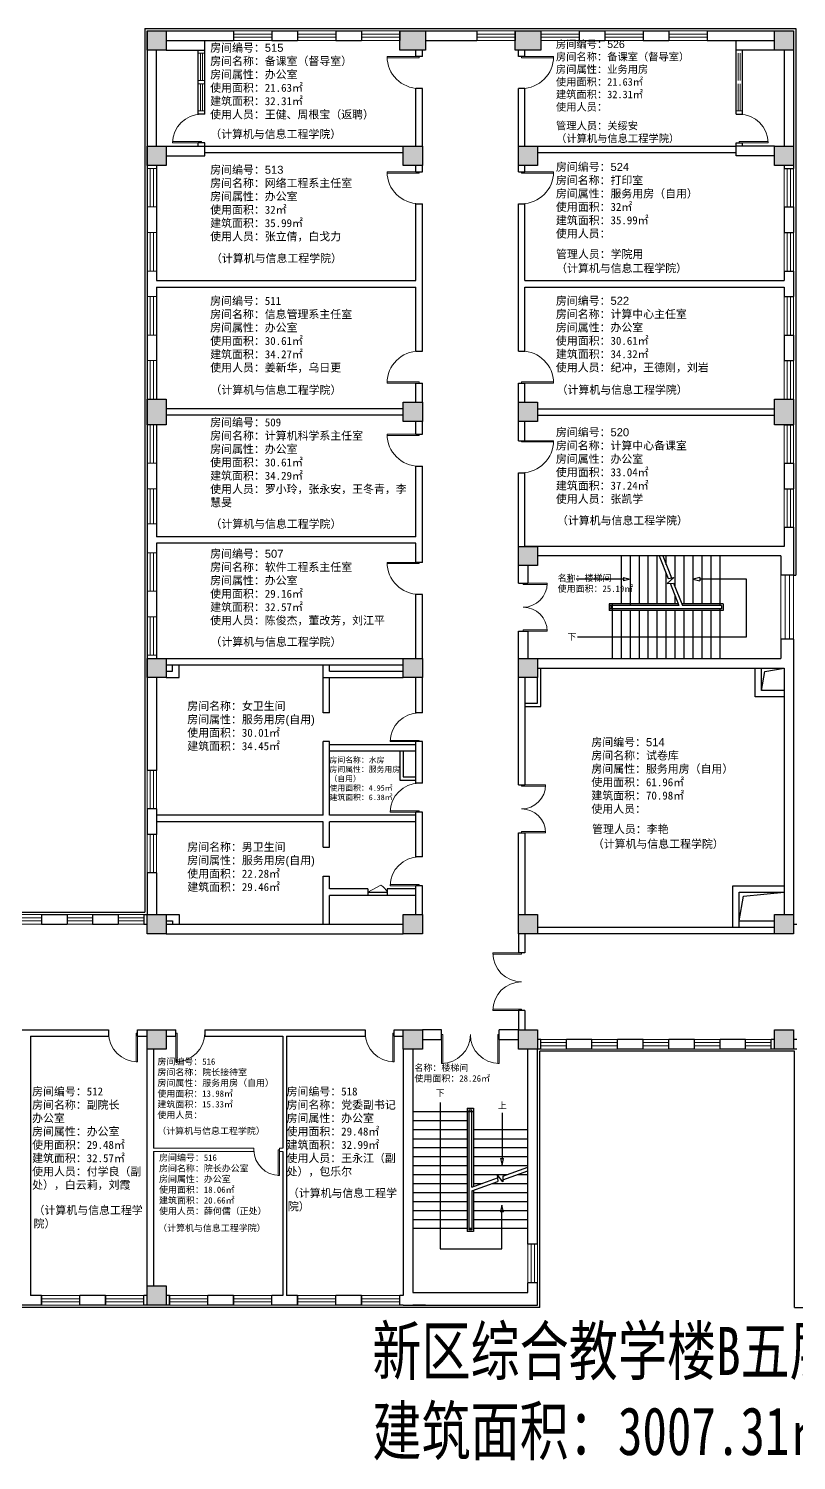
# Model space of a CAD drawing. Header units: millimetres. Extents: x 31518 to 160291, y 21900 to 76087.
# Drawn here: x 68518 to 92503, y 21900 to 66618 of the extents above; entities that cross this region are included whole.
import ezdxf

# ---------------------------------------------------------------- set-up
doc = ezdxf.new("R2010")
doc.units = ezdxf.units.MM
doc.header["$LTSCALE"] = 1000
doc.linetypes.add('CONTINOUS', pattern=[0])
for name, color, linetype in [('填充', 7, 'Continuous'), ('管理人员', 2, 'Continuous'), ('计算机与信息工程学院', 2, 'Continuous')]:
    doc.layers.add(name, color=color, linetype=linetype)
for name, color, linetype, lineweight in [('墙体', 30, 'Continuous', 30), ('墙线', 30, 'Continuous', 30), ('文字', 7, 'Continuous', 30), ('柱子', 150, 'Continuous', 30), ('窗户', 131, 'Continuous', 15), ('窗线', 131, 'Continuous', 15), ('门线', 154, 'CONTINOUS', 15)]:
    doc.layers.add(name, color=color, linetype=linetype, lineweight=lineweight)
doc.styles.add('_TCH_AXIS', font='', dxfattribs={"width": 0.75})
doc.styles.get("Standard").update_dxf_attribs({"font": 'arial.ttf'})
doc.styles.get('_TCH_AXIS').set_extended_font_data('FangSong_GB2312')

msp = doc.modelspace()

# ---------------------------------------------------------------- hatches: boundary and pattern name
at = {"layer": '填充'}
h = msp.add_hatch(color=7, dxfattribs=at)
h.dxf.hatch_style = 1
h.paths.add_polyline_path([(72818, 66548), (72218, 66548), (72218, 65948), (72818, 65948)])
h = msp.add_hatch(color=7, dxfattribs=at)
h.dxf.hatch_style = 1
h.paths.add_polyline_path([(80918, 66548), (80118, 66548), (80118, 65948), (80918, 65948)])
h = msp.add_hatch(color=7, dxfattribs=at)
h.dxf.hatch_style = 1
h.paths.add_polyline_path([(84518, 66548), (83718, 66548), (83718, 65948), (84518, 65948)])
h = msp.add_hatch(color=7, dxfattribs=at)
h.dxf.hatch_style = 1
h.paths.add_polyline_path([(92418, 66548), (91818, 66548), (91818, 65948), (92418, 65948)])
h = msp.add_hatch(color=7, dxfattribs=at)
h.dxf.hatch_style = 1
h.paths.add_polyline_path([(72818, 62948), (72218, 62948), (72218, 62348), (72818, 62348)])
h = msp.add_hatch(color=7, dxfattribs=at)
h.dxf.hatch_style = 1
h.paths.add_polyline_path([(80818, 62948), (80218, 62948), (80218, 62348), (80818, 62348)])
h = msp.add_hatch(color=7, dxfattribs=at)
h.dxf.hatch_style = 1
h.paths.add_polyline_path([(84418, 62948), (83818, 62948), (83818, 62348), (84418, 62348)])
h = msp.add_hatch(color=7, dxfattribs=at)
h.dxf.hatch_style = 1
h.paths.add_polyline_path([(92418, 62948), (91818, 62948), (91818, 62348), (92418, 62348)])
h = msp.add_hatch(color=7, dxfattribs=at)
h.dxf.hatch_style = 1
h.paths.add_polyline_path([(72818, 55048), (72218, 55048), (72218, 54248), (72818, 54248)])
h = msp.add_hatch(color=7, dxfattribs=at)
h.dxf.hatch_style = 1
h.paths.add_polyline_path([(92418, 55048), (91818, 55048), (91818, 54248), (92418, 54248)])
h = msp.add_hatch(color=7, dxfattribs=at)
h.dxf.hatch_style = 1
h.paths.add_polyline_path([(80818, 54948), (80218, 54948), (80218, 54348), (80818, 54348)])
h = msp.add_hatch(color=7, dxfattribs=at)
h.dxf.hatch_style = 1
h.paths.add_polyline_path([(84418, 54948), (83818, 54948), (83818, 54348), (84418, 54348)])
h = msp.add_hatch(color=7, dxfattribs=at)
h.dxf.hatch_style = 1
h.paths.add_polyline_path([(84418, 50448), (83818, 50448), (83818, 49848), (84418, 49848)])
h = msp.add_hatch(color=7, dxfattribs=at)
h.dxf.hatch_style = 1
h.paths.add_polyline_path([(72818, 46948), (72218, 46948), (72218, 46348), (72818, 46348)])
h = msp.add_hatch(color=7, dxfattribs=at)
h.dxf.hatch_style = 1
h.paths.add_polyline_path([(80818, 46948), (80218, 46948), (80218, 46348), (80818, 46348)])
h = msp.add_hatch(color=7, dxfattribs=at)
h.dxf.hatch_style = 1
h.paths.add_polyline_path([(84418, 46948), (83818, 46948), (83818, 46348), (84418, 46348)])
h = msp.add_hatch(color=7, dxfattribs=at)
h.dxf.hatch_style = 1
h.paths.add_polyline_path([(72818, 38948), (72218, 38948), (72218, 38348), (72818, 38348)])
h = msp.add_hatch(color=7, dxfattribs=at)
h.dxf.hatch_style = 1
h.paths.add_polyline_path([(80818, 38948), (80218, 38948), (80218, 38348), (80818, 38348)])
h = msp.add_hatch(color=7, dxfattribs=at)
h.dxf.hatch_style = 1
h.paths.add_polyline_path([(84418, 38948), (83818, 38948), (83818, 38348), (84418, 38348)])
h = msp.add_hatch(color=7, dxfattribs=at)
h.dxf.hatch_style = 1
h.paths.add_polyline_path([(92418, 38948), (91818, 38948), (91818, 38348), (92418, 38348)])
h = msp.add_hatch(color=7, dxfattribs=at)
h.dxf.hatch_style = 1
h.paths.add_polyline_path([(72818, 35348), (72218, 35348), (72218, 34748), (72818, 34748)])
h = msp.add_hatch(color=7, dxfattribs=at)
h.dxf.hatch_style = 1
h.paths.add_polyline_path([(80818, 35348), (80218, 35348), (80218, 34748), (80818, 34748)])
h = msp.add_hatch(color=7, dxfattribs=at)
h.dxf.hatch_style = 1
h.paths.add_polyline_path([(84418, 35348), (83818, 35348), (83818, 34748), (84418, 34748)])
h = msp.add_hatch(color=7, dxfattribs=at)
h.dxf.hatch_style = 1
h.paths.add_polyline_path([(92418, 35348), (91818, 35348), (91818, 34748), (92418, 34748)])
h = msp.add_hatch(color=7, dxfattribs=at)
h.dxf.hatch_style = 1
h.paths.add_polyline_path([(72818, 27348), (72218, 27348), (72218, 26748), (72818, 26748)])

# ---------------------------------------------------------------- linework, layer by layer
at = {"layer": '墙体'}
for p, q in [((74018, 63948), (74018, 66248)), ((90618, 63948), (90618, 66248)), ((72818, 65948), (74018, 65948)), ((73818, 63948), (73818, 65948)), ((91818, 65948), (90618, 65948)), ((90818, 63948), (90818, 65948)), ((74018, 63948), (73818, 63948)), ((90618, 63948), (90818, 63948)), ((72818, 62948), (80218, 62948)), ((72818, 62648), (74018, 62648)), ((73818, 62948), (73818, 63048)), ((74018, 63048), (73818, 63048)), ((74018, 62648), (74018, 63048)), ((74018, 62748), (80218, 62748)), ((84418, 62948), (90618, 62948)), ((84418, 62748), (90618, 62748)), ((90618, 62648), (90618, 63048)), ((90618, 63048), (90818, 63048)), ((91818, 62948), (90618, 62948)), ((91818, 62648), (90618, 62648)), ((90818, 62948), (90818, 63048)), ((80618, 62148), (80818, 62148)), ((83818, 62148), (84018, 62148)), ((80618, 61148), (80818, 61148)), ((83818, 61148), (84018, 61148)), ((72518, 58748), (80618, 58748)), ((84018, 58748), (92118, 58748)), ((72518, 58548), (80618, 58548)), ((84018, 58548), (92118, 58548)), ((80618, 56548), (80818, 56548)), ((83818, 56548), (84018, 56548)), ((80618, 55548), (80818, 55548)), ((83818, 55548), (84018, 55548)), ((80218, 54748), (72818, 54748)), ((84418, 54748), (91818, 54748)), ((80218, 54548), (72818, 54548)), ((84418, 54548), (91818, 54548)), ((80618, 53948), (80818, 53948)), ((83818, 53748), (84018, 53748)), ((80618, 52948), (80818, 52948)), ((80818, 49948), (80818, 52948)), ((83818, 52748), (84018, 52748)), ((80618, 50748), (72518, 50748)), ((80618, 50548), (72518, 50548)), ((87038, 48648), (87038, 50148)), ((87318, 48598), (87318, 50148)), ((87318, 48648), (87318, 50148)), ((87598, 48648), (87598, 50148)), ((87878, 48648), (87878, 50148)), ((88158, 48648), (88158, 50148)), ((88158, 48648), (88158, 50148)), ((88218, 50148), (88497, 49446)), ((88328, 50148), (88601, 49462)), ((88438, 49871), (88438, 50148)), ((88718, 49168), (88718, 50148)), ((88998, 48648), (88998, 50148)), ((88998, 48648), (88998, 50148)), ((89278, 48648), (89278, 50148)), ((89558, 48648), (89558, 50148)), ((89838, 48648), (89838, 50148)), ((90118, 48598), (90118, 50148)), ((80818, 49948), (80618, 49948)), ((87103, 49426), (85625, 49426)), ((87103, 49476), (87103, 49376)), ((87103, 49476), (87311, 49426)), ((87311, 49426), (87103, 49376)), ((88438, 48648), (88438, 49595)), ((88676, 49473), (88462, 49288)), ((88462, 49288), (88665, 49302)), ((88497, 49446), (88676, 49473)), ((88558, 49295), (88835, 48598)), ((88665, 49302), (88945, 48598)), ((89485, 49476), (89277, 49426)), ((89277, 49426), (89485, 49376)), ((89485, 49476), (89485, 49376)), ((90942, 49426), (89485, 49426)), ((89485, 49426), (89485, 49376)), ((90942, 47623), (90942, 49426)), ((80818, 48948), (80618, 48948)), ((80818, 46948), (80818, 48948)), ((88718, 48648), (88718, 48892)), ((88815, 48648), (86658, 48648)), ((86658, 48648), (86658, 48448)), ((88835, 48598), (86658, 48598)), ((86758, 48598), (86658, 48598)), ((90168, 48498), (86658, 48498)), ((90218, 48448), (86658, 48448)), ((86708, 48598), (86708, 48498)), ((86758, 46948), (86758, 48648)), ((87038, 46948), (87038, 48448)), ((87318, 46948), (87318, 48448)), ((87318, 46948), (87318, 48448)), ((87598, 46948), (87598, 48448)), ((87878, 46948), (87878, 48448)), ((88158, 46948), (88158, 48448)), ((88158, 46948), (88158, 48448)), ((88438, 46948), (88438, 48448)), ((88718, 46948), (88718, 48448)), ((90218, 48648), (88925, 48648)), ((90168, 48598), (88945, 48598)), ((88998, 46948), (88998, 48448)), ((88998, 46948), (88998, 48448)), ((89278, 46948), (89278, 48448)), ((89558, 46948), (89558, 48448)), ((89838, 46948), (89838, 48448)), ((90118, 46948), (90118, 48498)), ((90168, 48598), (90168, 48498)), ((90218, 48648), (90218, 48448)), ((85668, 47623), (90942, 47623)), ((83818, 42998), (84018, 42998)), ((83818, 38948), (83818, 41498)), ((83818, 41498), (84018, 41498)), ((72218, 27348), (72218, 34748)), ((80218, 34748), (80218, 27048)), ((80518, 32798), (82418, 32798)), ((81371, 33080), (81371, 28507)), ((82218, 32898), (82218, 29048)), ((82218, 32898), (82418, 32898)), ((82268, 32848), (82268, 29098)), ((82268, 32848), (82368, 32848)), ((82368, 30434), (82368, 32848)), ((82418, 32898), (82418, 30452)), ((83307, 32755), (83307, 31327)), ((80518, 32518), (82218, 32518)), ((80518, 32238), (82218, 32238)), ((82418, 32238), (84118, 32238)), ((80518, 31948), (82218, 31948)), ((82418, 31948), (84118, 31948)), ((80518, 31668), (82218, 31668)), ((80518, 31388), (82218, 31388)), ((82418, 31668), (84118, 31668)), ((82418, 31388), (84118, 31388)), ((83257, 31327), (83357, 31327)), ((83257, 31327), (83307, 31119)), ((83307, 31119), (83357, 31327)), ((80518, 31108), (82218, 31108)), ((80518, 31108), (82218, 31108)), ((82418, 31108), (84118, 31108)), ((82418, 31108), (84118, 31108)), ((83331, 30780), (84118, 31062)), ((83331, 30661), (84118, 30943)), ((80518, 30828), (82218, 30828)), ((80518, 30548), (82218, 30548)), ((82368, 30434), (83166, 30720)), ((82368, 30316), (83177, 30606)), ((82418, 30828), (83466, 30828)), ((82418, 30548), (82685, 30548)), ((83015, 30548), (84118, 30548)), ((83331, 30598), (83156, 30828)), ((83156, 30828), (83177, 30606)), ((83331, 30780), (83331, 30598)), ((83796, 30828), (84118, 30828)), ((80518, 30268), (82218, 30268)), ((80518, 30268), (82218, 30268)), ((80518, 29988), (82218, 29988)), ((82368, 30316), (82368, 29098)), ((82418, 30334), (82418, 29048)), ((82418, 30268), (84118, 30268)), ((82418, 30268), (84118, 30268)), ((82418, 29988), (84118, 29988)), ((80518, 29708), (82218, 29708)), ((82418, 29708), (84118, 29708)), ((83306, 29869), (83256, 29661)), ((83356, 29661), (83256, 29661)), ((83356, 29661), (83306, 29869)), ((83306, 28507), (83306, 29661)), ((80518, 29428), (82218, 29428)), ((80518, 29148), (82218, 29148)), ((82268, 29148), (82368, 29148)), ((82368, 29098), (82268, 29098)), ((82418, 29428), (84118, 29428)), ((82418, 29148), (84118, 29148)), ((82418, 29048), (82218, 29048)), ((81371, 28507), (83306, 28507))]:
    msp.add_line(p, q, dxfattribs=at)
at = {"layer": '墙线'}
for p, q in [((72148, 66618), (92488, 66618)), ((72148, 66618), (72148, 39018)), ((72218, 66548), (74918, 66548)), ((72218, 66548), (72218, 43448)), ((72818, 66248), (74918, 66248)), ((74918, 66548), (74918, 66248)), ((76118, 66548), (76918, 66548)), ((76118, 66548), (76118, 66248)), ((76118, 66248), (76918, 66248)), ((76918, 66548), (76918, 66248)), ((78118, 66548), (78918, 66548)), ((78118, 66548), (78118, 66248)), ((78118, 66248), (78918, 66248)), ((78918, 66548), (78918, 66248)), ((80118, 66548), (82518, 66548)), ((80118, 66548), (80118, 66248)), ((80918, 66248), (82518, 66248)), ((82518, 66548), (82518, 66248)), ((83718, 66548), (84518, 66548)), ((83718, 66548), (83718, 66248)), ((84518, 66548), (84518, 66248)), ((84518, 66248), (84518, 66248)), ((85718, 66548), (86518, 66548)), ((85718, 66548), (85718, 66248)), ((85718, 66248), (86518, 66248)), ((86518, 66548), (86518, 66248)), ((87718, 66548), (88518, 66548)), ((87718, 66548), (87718, 66248)), ((87718, 66248), (88518, 66248)), ((88518, 66548), (88518, 66248)), ((89718, 66548), (92418, 66548)), ((89718, 66548), (89718, 66248)), ((89718, 66248), (91818, 66248)), ((92488, 66618), (92488, 49548)), ((72518, 62948), (72518, 65948)), ((80618, 65748), (80618, 65948)), ((80818, 65748), (80618, 65748)), ((80818, 65748), (80818, 65948)), ((83818, 65748), (83818, 65948)), ((84018, 65748), (83818, 65748)), ((84018, 65748), (84018, 65948)), ((92118, 65948), (92118, 62948)), ((92418, 65948), (92418, 62948)), ((80618, 62948), (80618, 64748)), ((80818, 64748), (80618, 64748)), ((80818, 62948), (80818, 64748)), ((84018, 64748), (83818, 64748)), ((83818, 62948), (83818, 64748)), ((84018, 62948), (84018, 64748)), ((92418, 62948), (92418, 62248)), ((72518, 62348), (72518, 58748)), ((80618, 62148), (80618, 62348)), ((80818, 62148), (80818, 62348)), ((83818, 62148), (83818, 62348)), ((84018, 62148), (84018, 62348)), ((92118, 62348), (92118, 62248)), ((92118, 62248), (92418, 62248)), ((80618, 58748), (80618, 61148)), ((80818, 56548), (80818, 61148)), ((83818, 56548), (83818, 61148)), ((84018, 58748), (84018, 61148)), ((92118, 61048), (92118, 60248)), ((92118, 61048), (92418, 61048)), ((92418, 61048), (92418, 60248)), ((92118, 60248), (92418, 60248)), ((92118, 59048), (92118, 58748)), ((92118, 59048), (92418, 59048)), ((92418, 59048), (92418, 58248)), ((72518, 58548), (72518, 55048)), ((80618, 56548), (80618, 58548)), ((84018, 56548), (84018, 58548)), ((92118, 58548), (92118, 58248)), ((92118, 58248), (92418, 58248)), ((92118, 57048), (92118, 56248)), ((92118, 57048), (92418, 57048)), ((92418, 57048), (92418, 56248)), ((92118, 56248), (92418, 56248)), ((80618, 54948), (80618, 55548)), ((80818, 54948), (80818, 55548)), ((83818, 54948), (83818, 55548)), ((84018, 54948), (84018, 55548)), ((92118, 55048), (92418, 55048)), ((92418, 55048), (92418, 54248)), ((72518, 54248), (72218, 54248)), ((72518, 54248), (72518, 50748)), ((80618, 53948), (80618, 54348)), ((80818, 53948), (80818, 54348)), ((83818, 53748), (83818, 54348)), ((84018, 53748), (84018, 54348)), ((92118, 54248), (92418, 54248)), ((80618, 50748), (80618, 52948)), ((92118, 53048), (92118, 52248)), ((92118, 53048), (92418, 53048)), ((92418, 53048), (92418, 52248)), ((83818, 50448), (83818, 52748)), ((84018, 50448), (84018, 52748)), ((92118, 52248), (92418, 52248)), ((92118, 51048), (92118, 50448)), ((92118, 51048), (92418, 51048)), ((92418, 51048), (92418, 49548)), ((72518, 50548), (72518, 46948)), ((80618, 49948), (80618, 50548)), ((92118, 50448), (84018, 50448)), ((92018, 50148), (84418, 50148)), ((92018, 50148), (92018, 49548)), ((83818, 49298), (83818, 49848)), ((84118, 49848), (84118, 49298)), ((83818, 49298), (84118, 49298)), ((92418, 49548), (92018, 49548)), ((92418, 49548), (92018, 49548)), ((92418, 49548), (92488, 49548)), ((80618, 46948), (80618, 48948)), ((83818, 47798), (84118, 47798)), ((83818, 46948), (83818, 47798)), ((84118, 47798), (84118, 46948)), ((92418, 47548), (92018, 47548)), ((92018, 47548), (92018, 46948)), ((92418, 47548), (92018, 47548)), ((92418, 47548), (92418, 38348)), ((72818, 46948), (80218, 46948)), ((72818, 46748), (80218, 46748)), ((72818, 46548), (73018, 46548)), ((73018, 46548), (73018, 46748)), ((73218, 46348), (73218, 46748)), ((77718, 45248), (77718, 46748)), ((77918, 46548), (77918, 46748)), ((77918, 46548), (80218, 46548)), ((80618, 46948), (80618, 46948)), ((84418, 46948), (92018, 46948)), ((84418, 46648), (92118, 46648)), ((84518, 45448), (84518, 46648)), ((91218, 45748), (91218, 46648)), ((91418, 45948), (91418, 46648)), ((91418, 45948), (91519, 46544)), ((91519, 46544), (92118, 46648)), ((92118, 46648), (92118, 38948)), ((72518, 46348), (72518, 43448)), ((72818, 46348), (73218, 46348)), ((77718, 46348), (80218, 46348)), ((77918, 45248), (77918, 46348)), ((80618, 45248), (80618, 46348)), ((80818, 45248), (80818, 46348)), ((83818, 42998), (83818, 46348)), ((84018, 46348), (84018, 42998)), ((84418, 45548), (84418, 46348)), ((92118, 45748), (91218, 45748)), ((92118, 45948), (91418, 45948)), ((77918, 45248), (77718, 45248)), ((80818, 45248), (80618, 45248)), ((84018, 45548), (84418, 45548)), ((84018, 45448), (84518, 45448)), ((77718, 42048), (77718, 44348)), ((77918, 44348), (77718, 44348)), ((77918, 42048), (77918, 44348)), ((80618, 43048), (80618, 44348)), ((80818, 44348), (80618, 44348)), ((80818, 43048), (80818, 44348)), ((80618, 44248), (77918, 44248)), ((80618, 44048), (77918, 44048)), ((80118, 44048), (80118, 43148)), ((80218, 44048), (80218, 43248)), ((72518, 43448), (72218, 43448)), ((80118, 43148), (80618, 43148)), ((80218, 43248), (80618, 43248)), ((80818, 43048), (80618, 43048)), ((72218, 42248), (72218, 41448)), ((72518, 42248), (72218, 42248)), ((72518, 42248), (72518, 41448)), ((77718, 42048), (72518, 42048)), ((80618, 42048), (77918, 42048)), ((80618, 40748), (80618, 42148)), ((80818, 42148), (80618, 42148)), ((80818, 40748), (80818, 42148)), ((77718, 41848), (72518, 41848)), ((77718, 41048), (77718, 41848)), ((77918, 41048), (77918, 41848)), ((80618, 41848), (77918, 41848)), ((72518, 41448), (72218, 41448)), ((84018, 41498), (84018, 38948)), ((77718, 41048), (77918, 41048)), ((80818, 40748), (80618, 40748)), ((72218, 40248), (72218, 38948)), ((72518, 40248), (72218, 40248)), ((72518, 40248), (72518, 38948)), ((77718, 38648), (77718, 40148)), ((77718, 40148), (77918, 40148)), ((77918, 39748), (77918, 40148)), ((80618, 38948), (80618, 39848)), ((80818, 39848), (80618, 39848)), ((80818, 38948), (80818, 39848)), ((90518, 39848), (92118, 39848)), ((90518, 38548), (90518, 39848)), ((79118, 39748), (77918, 39748)), ((77918, 38648), (77918, 39548)), ((80618, 39548), (77918, 39548)), ((79118, 39748), (79118, 39548)), ((79118, 39648), (79718, 39648)), ((80618, 39748), (79718, 39748)), ((79718, 39748), (79718, 39548)), ((90718, 38548), (90718, 39648)), ((90718, 39648), (92118, 39648)), ((90718, 38748), (90852, 39521)), ((90852, 39521), (92118, 39648)), ((64888, 39018), (72148, 39018)), ((68918, 38948), (69718, 38948)), ((68918, 38948), (68918, 38648)), ((69718, 38948), (69718, 38648)), ((70518, 38948), (71318, 38948)), ((70518, 38948), (70518, 38648)), ((71318, 38948), (71318, 38648)), ((72118, 38948), (72218, 38948)), ((72118, 38948), (72118, 38648)), ((72818, 38948), (73218, 38948)), ((73218, 38948), (73218, 38648)), ((68918, 38648), (69718, 38648)), ((70518, 38648), (71318, 38648)), ((72118, 38648), (72218, 38648)), ((72818, 38748), (73018, 38748)), ((72818, 38648), (80218, 38648)), ((73018, 38748), (73018, 38648)), ((91818, 38548), (84418, 38548)), ((90718, 38748), (91818, 38748)), ((92418, 38648), (92518, 38648)), ((72818, 38348), (80218, 38348)), ((83818, 38348), (83818, 37748)), ((84018, 38348), (84018, 37748)), ((91818, 38348), (84418, 38348)), ((84018, 37748), (83818, 37748)), ((84018, 35948), (83818, 35948)), ((83818, 35948), (83818, 35348)), ((84018, 35948), (84018, 35348)), ((65918, 35348), (71018, 35348)), ((71018, 35348), (71018, 35148)), ((71918, 35148), (71918, 35348)), ((71918, 35348), (72218, 35348)), ((72818, 35348), (73118, 35348)), ((73118, 35148), (73118, 35348)), ((74018, 35348), (74018, 35148)), ((74018, 35348), (79036, 35348)), ((79036, 35348), (79036, 35148)), ((79936, 35148), (79936, 35348)), ((79936, 35348), (80218, 35348)), ((81418, 35348), (80818, 35348)), ((81418, 35048), (81418, 35348)), ((83218, 35048), (83218, 35348)), ((83818, 35348), (83218, 35348)), ((84418, 35348), (84418, 35348)), ((68578, 35148), (68578, 27048)), ((68578, 35148), (71018, 35148)), ((71918, 35148), (72218, 35148)), ((72818, 35148), (73118, 35148)), ((74018, 35148), (76458, 35148)), ((76458, 35148), (76458, 31648)), ((76578, 35148), (76578, 27048)), ((76578, 35148), (79036, 35148)), ((79936, 35148), (80218, 35148)), ((80818, 35048), (81418, 35048)), ((83218, 35048), (83818, 35048)), ((84518, 35048), (84418, 35048)), ((84518, 34748), (84518, 35048)), ((86118, 35048), (85318, 35048)), ((85318, 34748), (85318, 35048)), ((86118, 34748), (86118, 35048)), ((87718, 35048), (86918, 35048)), ((86918, 34748), (86918, 35048)), ((87718, 34748), (87718, 35048)), ((89318, 35048), (88518, 35048)), ((88518, 34748), (88518, 35048)), ((89318, 34748), (89318, 35048)), ((90918, 35048), (90118, 35048)), ((90118, 34748), (90118, 35048)), ((90918, 34748), (90918, 35048)), ((91718, 34748), (91718, 35048)), ((91818, 35048), (91718, 35048)), ((92518, 35048), (92418, 35048)), ((92518, 35048), (92418, 35048)), ((72418, 34748), (72418, 31648)), ((80518, 34748), (80518, 27148)), ((84118, 28648), (84118, 34748)), ((84418, 28648), (84418, 34748)), ((84518, 34748), (84418, 34748)), ((84488, 26678), (84488, 34678)), ((92448, 34678), (84488, 34678)), ((86118, 34748), (85318, 34748)), ((87718, 34748), (86918, 34748)), ((89318, 34748), (88518, 34748)), ((90918, 34748), (90118, 34748)), ((91818, 34748), (91718, 34748)), ((92518, 34748), (92418, 34748)), ((92448, 26678), (92448, 34678)), ((72418, 31548), (72418, 27348)), ((76458, 31548), (76458, 27048)), ((84418, 28648), (84118, 28648)), ((84118, 27148), (84118, 27448)), ((84418, 27448), (84118, 27448)), ((84418, 26748), (84418, 27448)), ((68918, 27048), (68578, 27048)), ((68918, 27048), (68918, 26748)), ((68918, 26748), (68918, 27048)), ((70118, 26748), (70118, 27048)), ((70918, 27048), (70118, 27048)), ((70918, 27048), (70918, 26748)), ((70918, 26748), (70918, 27048)), ((72118, 26748), (72118, 27048)), ((72218, 27048), (72118, 27048)), ((72918, 27048), (72818, 27048)), ((72918, 27048), (72918, 26748)), ((72918, 26748), (72918, 27048)), ((74118, 26748), (74118, 27048)), ((74918, 27048), (74118, 27048)), ((74918, 27048), (74918, 26748)), ((74918, 26748), (74918, 27048)), ((76118, 26748), (76118, 27048)), ((76458, 27048), (76118, 27048)), ((76918, 27048), (76578, 27048)), ((76918, 27048), (76918, 26748)), ((76918, 26748), (76918, 27048)), ((78118, 26748), (78118, 27048)), ((78918, 27048), (78118, 27048)), ((78918, 27048), (78918, 26748)), ((78918, 26748), (78918, 27048)), ((80118, 26748), (80118, 27048)), ((80218, 27048), (80118, 27048)), ((80518, 27148), (84118, 27148)), ((84488, 26678), (32148, 26678)), ((68918, 26748), (68118, 26748)), ((70918, 26748), (70118, 26748)), ((72218, 26748), (72118, 26748)), ((72918, 26748), (72818, 26748)), ((74918, 26748), (74118, 26748)), ((76918, 26748), (76118, 26748)), ((78918, 26748), (78118, 26748)), ((80218, 26748), (80118, 26748)), ((80218, 26748), (84418, 26748)), ((80918, 26748), (80518, 26748)), ((92448, 26678), (144788, 26678))]:
    msp.add_line(p, q, dxfattribs=at)
at = {"layer": '柱子'}
for p, q in [((72218, 66548), (72818, 66548)), ((72218, 65948), (72218, 66548)), ((72818, 66548), (72818, 65948)), ((80118, 66548), (80918, 66548)), ((80118, 65948), (80118, 66548)), ((80918, 66548), (80918, 65948)), ((83718, 66548), (84518, 66548)), ((83718, 65948), (83718, 66548)), ((84518, 66548), (84518, 65948)), ((91818, 66548), (92418, 66548)), ((91818, 65948), (91818, 66548)), ((92418, 66548), (92418, 65948)), ((72818, 65948), (72218, 65948)), ((80918, 65948), (80118, 65948)), ((84518, 65948), (83718, 65948)), ((92418, 65948), (91818, 65948)), ((72218, 62948), (72818, 62948)), ((72218, 62348), (72218, 62948)), ((72818, 62948), (72818, 62348)), ((80218, 62948), (80818, 62948)), ((80218, 62348), (80218, 62948)), ((80818, 62948), (80818, 62348)), ((83818, 62948), (84418, 62948)), ((83818, 62348), (83818, 62948)), ((84418, 62948), (84418, 62348)), ((91818, 62948), (92418, 62948)), ((91818, 62348), (91818, 62948)), ((92418, 62948), (92418, 62348)), ((72818, 62348), (72218, 62348)), ((80818, 62348), (80218, 62348)), ((84418, 62348), (83818, 62348)), ((92418, 62348), (91818, 62348)), ((72218, 54248), (72218, 55048)), ((72218, 55048), (72818, 55048)), ((72818, 55048), (72818, 54248)), ((91818, 54248), (91818, 55048)), ((91818, 55048), (92418, 55048)), ((92418, 55048), (92418, 54248)), ((80218, 54948), (80818, 54948)), ((80218, 54348), (80218, 54948)), ((80818, 54948), (80818, 54348)), ((83818, 54948), (84418, 54948)), ((83818, 54348), (83818, 54948)), ((84418, 54948), (84418, 54348)), ((72818, 54248), (72218, 54248)), ((80818, 54348), (80218, 54348)), ((84418, 54348), (83818, 54348)), ((92418, 54248), (91818, 54248)), ((83818, 50448), (84418, 50448)), ((83818, 49848), (83818, 50448)), ((84418, 50448), (84418, 49848)), ((84418, 49848), (83818, 49848)), ((72218, 46948), (72818, 46948)), ((72218, 46348), (72218, 46948)), ((72818, 46948), (72818, 46348)), ((80218, 46948), (80818, 46948)), ((80218, 46348), (80218, 46948)), ((80818, 46948), (80818, 46348)), ((83818, 46948), (84418, 46948)), ((83818, 46348), (83818, 46948)), ((84418, 46948), (84418, 46348)), ((72818, 46348), (72218, 46348)), ((80818, 46348), (80218, 46348)), ((84418, 46348), (83818, 46348)), ((72218, 38948), (72818, 38948)), ((72218, 38348), (72218, 38948)), ((72818, 38948), (72818, 38348)), ((80218, 38948), (80818, 38948)), ((80218, 38348), (80218, 38948)), ((80818, 38948), (80818, 38348)), ((83818, 38948), (84418, 38948)), ((83818, 38348), (83818, 38948)), ((84418, 38948), (84418, 38348)), ((91818, 38948), (92418, 38948)), ((91818, 38348), (91818, 38948)), ((92418, 38948), (92418, 38348)), ((72818, 38348), (72218, 38348)), ((80818, 38348), (80218, 38348)), ((84418, 38348), (83818, 38348)), ((92418, 38348), (91818, 38348)), ((72218, 35348), (72818, 35348)), ((72218, 34748), (72218, 35348)), ((72818, 35348), (72818, 34748)), ((80218, 35348), (80818, 35348)), ((80218, 34748), (80218, 35348)), ((80818, 35348), (80818, 34748)), ((83818, 35348), (84418, 35348)), ((83818, 34748), (83818, 35348)), ((84418, 35348), (84418, 34748)), ((91818, 35348), (92418, 35348)), ((91818, 34748), (91818, 35348)), ((92418, 35348), (92418, 34748)), ((72818, 34748), (72218, 34748)), ((80818, 34748), (80218, 34748)), ((84418, 34748), (83818, 34748)), ((92418, 34748), (91818, 34748)), ((72218, 27348), (72818, 27348)), ((72218, 26748), (72218, 27348)), ((72818, 27348), (72818, 26748)), ((72818, 26748), (72218, 26748))]:
    msp.add_line(p, q, dxfattribs=at)
at = {"layer": '窗户'}
for p, q in [((73818, 65848), (74018, 65848)), ((73818, 64998), (73818, 65848)), ((73885, 65848), (73885, 64998)), ((73952, 65848), (73952, 64998)), ((74018, 65848), (74018, 64998)), ((90618, 65848), (90618, 64998)), ((90685, 65848), (90685, 64998)), ((90752, 65848), (90752, 64998)), ((90818, 64998), (90818, 65848)), ((74018, 64998), (73818, 64998)), ((74018, 64898), (73818, 64898)), ((73818, 64048), (73818, 64898)), ((73885, 64898), (73885, 64048)), ((73952, 64898), (73952, 64048)), ((74018, 64898), (74018, 64048)), ((90618, 64898), (90618, 64048)), ((90685, 64898), (90685, 64048)), ((90752, 64898), (90752, 64048)), ((90818, 64048), (90818, 64898)), ((74018, 64048), (73818, 64048)), ((90618, 64048), (90818, 64048))]:
    msp.add_line(p, q, dxfattribs=at)
for p in [(73885, 65848), (73952, 65848)]:
    msp.add_point(p, dxfattribs=at)
at = {"layer": '窗线'}
for p, q in [((74918, 66548), (76118, 66548)), ((74918, 66548), (74918, 66248)), ((74918, 66448), (76118, 66448)), ((74918, 66348), (76118, 66348)), ((74918, 66248), (76118, 66248)), ((76118, 66548), (76118, 66248)), ((76918, 66548), (78118, 66548)), ((76918, 66548), (76918, 66248)), ((76918, 66448), (78118, 66448)), ((76918, 66348), (78118, 66348)), ((76918, 66248), (78118, 66248)), ((78118, 66548), (78118, 66248)), ((78918, 66548), (80118, 66548)), ((78918, 66548), (78918, 66248)), ((78918, 66448), (80118, 66448)), ((78918, 66348), (80118, 66348)), ((78918, 66248), (80118, 66248)), ((80118, 66548), (80118, 66248)), ((82518, 66548), (83718, 66548)), ((82518, 66548), (82518, 66248)), ((82518, 66448), (83718, 66448)), ((82518, 66348), (83718, 66348)), ((82518, 66248), (83718, 66248)), ((83718, 66548), (83718, 66248)), ((84518, 66548), (85718, 66548)), ((84518, 66548), (84518, 66248)), ((84518, 66448), (85718, 66448)), ((84518, 66348), (85718, 66348)), ((84518, 66248), (85718, 66248)), ((85718, 66548), (85718, 66248)), ((86518, 66548), (87718, 66548)), ((86518, 66548), (86518, 66248)), ((86518, 66448), (87718, 66448)), ((86518, 66348), (87718, 66348)), ((86518, 66248), (87718, 66248)), ((87718, 66548), (87718, 66248)), ((88518, 66548), (89718, 66548)), ((88518, 66548), (88518, 66248)), ((88518, 66448), (89718, 66448)), ((88518, 66348), (89718, 66348)), ((88518, 66248), (89718, 66248)), ((89718, 66548), (89718, 66248)), ((72218, 61048), (72218, 62248)), ((72218, 62248), (72518, 62248)), ((72318, 61048), (72318, 62248)), ((72418, 61048), (72418, 62248)), ((72518, 61048), (72518, 62248)), ((92118, 61048), (92118, 62248)), ((92118, 62248), (92418, 62248)), ((92218, 61048), (92218, 62248)), ((92318, 61048), (92318, 62248)), ((92418, 61048), (92418, 62248)), ((72218, 61048), (72518, 61048)), ((92118, 61048), (92418, 61048)), ((72218, 59048), (72218, 60248)), ((72218, 60248), (72518, 60248)), ((72318, 59048), (72318, 60248)), ((72418, 59048), (72418, 60248)), ((72518, 59048), (72518, 60248)), ((92118, 59048), (92118, 60248)), ((92118, 60248), (92418, 60248)), ((92218, 59048), (92218, 60248)), ((92318, 59048), (92318, 60248)), ((92418, 59048), (92418, 60248)), ((72218, 59048), (72518, 59048)), ((92118, 59048), (92418, 59048)), ((72218, 57048), (72218, 58248)), ((72218, 58248), (72518, 58248)), ((72318, 57048), (72318, 58248)), ((72418, 57048), (72418, 58248)), ((72518, 57048), (72518, 58248)), ((92118, 57048), (92118, 58248)), ((92118, 58248), (92418, 58248)), ((92218, 57048), (92218, 58248)), ((92318, 57048), (92318, 58248)), ((92418, 57048), (92418, 58248)), ((72218, 57048), (72518, 57048)), ((92118, 57048), (92418, 57048)), ((72218, 55048), (72218, 56248)), ((72218, 56248), (72518, 56248)), ((72318, 55048), (72318, 56248)), ((72418, 55048), (72418, 56248)), ((72518, 55048), (72518, 56248)), ((92118, 55048), (92118, 56248)), ((92118, 56248), (92418, 56248)), ((92218, 55048), (92218, 56248)), ((92318, 55048), (92318, 56248)), ((92418, 55048), (92418, 56248)), ((72218, 55048), (72518, 55048)), ((92118, 55048), (92418, 55048)), ((72218, 53048), (72218, 54248)), ((72218, 54248), (72518, 54248)), ((72318, 53048), (72318, 54248)), ((72418, 53048), (72418, 54248)), ((72518, 53048), (72518, 54248)), ((92118, 53048), (92118, 54248)), ((92118, 54248), (92418, 54248)), ((92218, 53048), (92218, 54248)), ((92318, 53048), (92318, 54248)), ((92418, 53048), (92418, 54248)), ((72218, 53048), (72518, 53048)), ((92118, 53048), (92418, 53048)), ((72218, 51148), (72218, 52248)), ((72218, 52248), (72518, 52248)), ((72318, 51148), (72318, 52248)), ((72418, 51148), (72418, 52248)), ((72518, 51148), (72518, 52248)), ((92118, 51048), (92118, 52248)), ((92118, 52248), (92418, 52248)), ((92218, 51048), (92218, 52248)), ((92318, 51048), (92318, 52248)), ((92418, 51048), (92418, 52248)), ((72218, 51148), (72518, 51148)), ((92118, 51048), (92418, 51048)), ((72518, 50248), (72218, 50248)), ((72218, 49048), (72218, 50248)), ((72318, 49048), (72318, 50248)), ((72418, 49048), (72418, 50248)), ((72518, 49048), (72518, 50248)), ((92018, 49548), (92018, 47548)), ((92418, 49548), (92018, 49548)), ((92151, 49548), (92151, 47548)), ((92285, 47548), (92285, 49548)), ((92418, 47548), (92418, 49548)), ((72218, 49048), (72518, 49048)), ((72218, 47048), (72218, 48248)), ((72218, 48248), (72518, 48248)), ((72318, 47048), (72318, 48248)), ((72418, 47048), (72418, 48248)), ((72518, 47048), (72518, 48248)), ((92018, 47548), (92418, 47548)), ((72218, 47048), (72518, 47048)), ((72218, 42248), (72218, 43448)), ((72218, 43448), (72518, 43448)), ((72318, 42248), (72318, 43448)), ((72418, 42248), (72418, 43448)), ((72518, 42248), (72518, 43448)), ((72218, 42248), (72518, 42248)), ((72218, 40248), (72218, 41448)), ((72218, 41448), (72518, 41448)), ((72318, 40248), (72318, 41448)), ((72418, 40248), (72418, 41448)), ((72518, 40248), (72518, 41448)), ((72218, 40248), (72518, 40248)), ((68918, 38948), (68118, 38948)), ((68918, 38648), (68918, 38948)), ((69718, 38948), (69718, 38648)), ((70518, 38948), (69718, 38948)), ((70518, 38648), (70518, 38948)), ((71318, 38948), (71318, 38648)), ((72118, 38948), (71318, 38948)), ((72118, 38648), (72118, 38948)), ((68918, 38848), (68118, 38848)), ((68118, 38748), (68918, 38748)), ((68118, 38648), (68918, 38648)), ((70518, 38848), (69718, 38848)), ((69718, 38748), (70518, 38748)), ((69718, 38648), (70518, 38648)), ((72118, 38848), (71318, 38848)), ((71318, 38748), (72118, 38748)), ((71318, 38648), (72118, 38648)), ((85318, 35048), (84518, 35048)), ((84518, 35048), (84518, 34748)), ((85318, 34948), (84518, 34948)), ((85318, 34748), (85318, 35048)), ((86918, 35048), (86118, 35048)), ((86118, 35048), (86118, 34748)), ((86918, 34948), (86118, 34948)), ((86918, 34748), (86918, 35048)), ((88518, 35048), (87718, 35048)), ((87718, 35048), (87718, 34748)), ((88518, 34948), (87718, 34948)), ((88518, 34748), (88518, 35048)), ((90118, 35048), (89318, 35048)), ((89318, 35048), (89318, 34748)), ((90118, 34948), (89318, 34948)), ((90118, 34748), (90118, 35048)), ((91718, 35048), (90918, 35048)), ((90918, 35048), (90918, 34748)), ((91718, 34948), (90918, 34948)), ((91718, 34748), (91718, 35048)), ((84518, 34848), (85318, 34848)), ((84518, 34748), (85318, 34748)), ((86118, 34848), (86918, 34848)), ((86118, 34748), (86918, 34748)), ((87718, 34848), (88518, 34848)), ((87718, 34748), (88518, 34748)), ((89318, 34848), (90118, 34848)), ((89318, 34748), (90118, 34748)), ((90918, 34848), (91718, 34848)), ((90918, 34748), (91718, 34748)), ((72418, 31648), (75558, 31648)), ((72418, 31548), (75558, 31548)), ((75558, 31648), (75558, 31548)), ((76358, 31598), (76318, 31598)), ((76318, 31598), (76318, 30798)), ((76358, 31648), (76358, 31548)), ((76358, 31648), (76458, 31648)), ((76358, 30798), (76358, 31598)), ((76358, 31548), (76458, 31548)), ((76318, 30798), (76358, 30798)), ((84118, 27448), (84118, 28648)), ((84118, 28648), (84418, 28648)), ((84218, 27448), (84218, 28648)), ((84318, 27448), (84318, 28648)), ((84418, 27448), (84418, 28648)), ((84118, 27448), (84418, 27448)), ((68918, 27048), (70118, 27048)), ((68918, 27048), (68918, 26748)), ((68918, 26948), (70118, 26948)), ((68918, 26848), (70118, 26848)), ((70118, 27048), (70118, 26748)), ((70918, 27048), (72118, 27048)), ((70918, 27048), (70918, 26748)), ((70918, 26948), (72118, 26948)), ((70918, 26848), (72118, 26848)), ((72118, 27048), (72118, 26748)), ((72918, 27048), (74118, 27048)), ((72918, 27048), (72918, 26748)), ((72918, 26948), (74118, 26948)), ((72918, 26848), (74118, 26848)), ((74118, 27048), (74118, 26748)), ((74918, 27048), (76118, 27048)), ((74918, 27048), (74918, 26748)), ((74918, 26948), (76118, 26948)), ((74918, 26848), (76118, 26848)), ((76118, 27048), (76118, 26748)), ((76918, 27048), (78118, 27048)), ((76918, 27048), (76918, 26748)), ((76918, 26948), (78118, 26948)), ((76918, 26848), (78118, 26848)), ((78118, 27048), (78118, 26748)), ((78918, 27048), (80118, 27048)), ((78918, 27048), (78918, 26748)), ((78918, 26948), (80118, 26948)), ((78918, 26848), (80118, 26848)), ((80118, 27048), (80118, 26748)), ((68918, 26748), (70118, 26748)), ((70918, 26748), (72118, 26748)), ((72918, 26748), (74118, 26748)), ((74918, 26748), (76118, 26748)), ((76918, 26748), (78118, 26748)), ((78918, 26748), (80118, 26748))]:
    msp.add_line(p, q, dxfattribs=at)
msp.add_arc((76358, 31598), 800, 180, 270, dxfattribs=at)
for p in [(92152, 49548), (92285, 49548)]:
    msp.add_point(p, dxfattribs=at)
at = {"layer": '门线'}
for p, q in [((79718, 65748), (79718, 65708)), ((80718, 65748), (79718, 65748)), ((80718, 65708), (80718, 65748)), ((83918, 65708), (83918, 65748)), ((83918, 65748), (84918, 65748)), ((84918, 65748), (84918, 65708)), ((79718, 65708), (80718, 65708)), ((84918, 65708), (83918, 65708)), ((73018, 63048), (73018, 63088)), ((73018, 63088), (73918, 63088)), ((73918, 63088), (73918, 63048)), ((91618, 63088), (90718, 63088)), ((90718, 63088), (90718, 63048)), ((91618, 63048), (91618, 63088)), ((73918, 63048), (73018, 63048)), ((90718, 63048), (91618, 63048)), ((79718, 62148), (79718, 62108)), ((80718, 62148), (79718, 62148)), ((79718, 62108), (80718, 62108)), ((80718, 62108), (80718, 62148)), ((83918, 62108), (83918, 62148)), ((83918, 62148), (84918, 62148)), ((84918, 62108), (83918, 62108)), ((84918, 62148), (84918, 62108)), ((79718, 55548), (79718, 55588)), ((79718, 55588), (80718, 55588)), ((80718, 55548), (79718, 55548)), ((80718, 55588), (80718, 55548)), ((84918, 55588), (83918, 55588)), ((83918, 55588), (83918, 55548)), ((83918, 55548), (84918, 55548)), ((84918, 55548), (84918, 55588)), ((79718, 53948), (79718, 53908)), ((80718, 53948), (79718, 53948)), ((79718, 53908), (80718, 53908)), ((80718, 53908), (80718, 53948)), ((83918, 53708), (83918, 53748)), ((83918, 53748), (84918, 53748)), ((84918, 53708), (83918, 53708)), ((84918, 53748), (84918, 53708)), ((79718, 49948), (79718, 49908)), ((80718, 49948), (79718, 49948)), ((79718, 49908), (80718, 49908)), ((80718, 49908), (80718, 49948)), ((83968, 49258), (83968, 49298)), ((83968, 49298), (84718, 49298)), ((84718, 49258), (83968, 49258)), ((84718, 49298), (84718, 49258)), ((84718, 47838), (83968, 47838)), ((83968, 47838), (83968, 47798)), ((83968, 47798), (84718, 47798)), ((84718, 47798), (84718, 47838)), ((79818, 44348), (79818, 44388)), ((79818, 44388), (80718, 44388)), ((80718, 44348), (79818, 44348)), ((80718, 44388), (80718, 44348)), ((83918, 42958), (83918, 42998)), ((83918, 42998), (84668, 42998)), ((84668, 42958), (83918, 42958)), ((84668, 42998), (84668, 42958)), ((79818, 42148), (79818, 42188)), ((79818, 42188), (80718, 42188)), ((80718, 42148), (79818, 42148)), ((80718, 42188), (80718, 42148)), ((84668, 41538), (83918, 41538)), ((83918, 41538), (83918, 41498)), ((83918, 41498), (84668, 41498)), ((84668, 41498), (84668, 41538)), ((79118, 39648), (79526, 39868)), ((79818, 39848), (79818, 39888)), ((79818, 39888), (80718, 39888)), ((80718, 39848), (79818, 39848)), ((80718, 39888), (80718, 39848)), ((79118, 39648), (79718, 39648)), ((83018, 37748), (83018, 37708)), ((83918, 37748), (83018, 37748)), ((83018, 37708), (83918, 37708)), ((83918, 37708), (83918, 37748)), ((83018, 35948), (83018, 35988)), ((83018, 35988), (83918, 35988)), ((83918, 35948), (83018, 35948)), ((83918, 35988), (83918, 35948)), ((71918, 35248), (71878, 35248)), ((71878, 35248), (71878, 34348)), ((71918, 34348), (71918, 35248)), ((73118, 35248), (73158, 35248)), ((73118, 34348), (73118, 35248)), ((73158, 35248), (73158, 34348)), ((79936, 35248), (79896, 35248)), ((79896, 35248), (79896, 34348)), ((79936, 34348), (79936, 35248)), ((81418, 34298), (81418, 35198)), ((81418, 35198), (81458, 35198)), ((81458, 35198), (81458, 34298)), ((83178, 34298), (83178, 35198)), ((83178, 35198), (83218, 35198)), ((83218, 35198), (83218, 34298)), ((71878, 34348), (71918, 34348)), ((73158, 34348), (73118, 34348)), ((79896, 34348), (79936, 34348)), ((81458, 34298), (81418, 34298)), ((83218, 34298), (83178, 34298))]:
    msp.add_line(p, q, dxfattribs=at)
for centre, radius, start, end in [((80718, 65748), 1000, 180, 270), ((83918, 65748), 1000, 270, 0), ((73918, 63048), 900, 90, 180), ((90718, 63048), 900, 0, 90), ((80718, 62148), 1000, 180, 270), ((83918, 62148), 1000, 270, 0), ((80718, 55548), 1000, 90, 180), ((83918, 55548), 1000, 0, 90), ((80718, 53948), 1000, 180, 270), ((83918, 53748), 1000, 270, 0), ((80718, 49948), 1000, 180, 270), ((83968, 49298), 750, 270, 0), ((83968, 47798), 750, 0, 90), ((80718, 44348), 900, 90, 180), ((80718, 42148), 900, 90, 180), ((83918, 42998), 750, 270, 0), ((83918, 41498), 750, 0, 90), ((80718, 39848), 900, 90, 180), ((79293, 39470), 461, 22.7142, 59.6289), ((83918, 37748), 900, 180, 270), ((83918, 35948), 900, 90, 180), ((71918, 35248), 900, 180, 270), ((73118, 35248), 900, 270, 0), ((79936, 35248), 900, 180, 270), ((81418, 35198), 900, 270, 0), ((83218, 35198), 900, 180, 270)]:
    msp.add_arc(centre, radius, start, end, dxfattribs=at)

# ---------------------------------------------------------------- texts
at = {"layer": '墙体'}
for s, p in [('上', (85283, 49329)), ('下', (85352, 47524)), ('下', (81235, 33270)), ('上', (83173, 32885))]:
    msp.add_text(s, height=200, dxfattribs=at).set_placement(p)
at = {"layer": '文字', "attachment_point": 1}
for s, width, insert, char_height in [('{\\fSimSun|b0|i0|c134|p2;房间编号：}515\\P{\\fSimSun|b0|i0|c134|p2;房间名称：备课室（督导室）}\\P{\\fSimSun|b0|i0|c134|p2;房间属性：办公室\\P使用面积：21.63\\fSimSun|b0|i0|c129|p2;㎡}\\P{\\fSimSun|b0|i0|c134|p2;建筑面积：32.31\\fSimSun|b0|i0|c129|p2;㎡}\\P{\\fSimSun|b0|i0|c134|p2;使用人员：王健、周根宝（返聘）}', 5337.57, (74191, 66145), 250), ('{\\fSimSun|b0|i0|c134|p2;房间编号：}526\\P{\\fSimSun|b0|i0|c134|p2;房间名称：备课室（督导室）}\\P{\\fSimSun|b0|i0|c134|p2;房间属性：业务用房}\\P{\\fSimSun|b0|i0|c134|p2;使用面积：21.63\\fSimSun|b0|i0|c129|p2;㎡}\\P{\\fSimSun|b0|i0|c134|p2;建筑面积：32.31\\fSimSun|b0|i0|c129|p2;㎡\\fSimSun|b0|i0|c134|p2;\\P使用人员：}', 5753.95, (84991, 66248), 235), ('{\\fSimSun|b0|i0|c134|p2;房间编号：}513\\P{\\fSimSun|b0|i0|c134|p2;房间名称：网络工程系主任室}\\P{\\fSimSun|b0|i0|c134|p2;房间属性：办公室}\\P{\\fSimSun|b0|i0|c134|p2;使用面积：32\\fSimSun|b0|i0|c129|p2;㎡}\\P{\\fSimSun|b0|i0|c134|p2;建筑面积：35.99\\fSimSun|b0|i0|c129|p2;㎡}\\P{\\fSimSun|b0|i0|c134|p2;使用人员：张立倩，白戈力}', 5711.17, (74191, 62336), 250), ('{\\fSimSun|b0|i0|c134|p2;房间编号：}524\\P{\\fSimSun|b0|i0|c134|p2;房间名称：打印室}\\P{\\fSimSun|b0|i0|c134|p2;房间属性：服务用房（自用）}\\P{\\fSimSun|b0|i0|c134|p2;使用面积：32\\fSimSun|b0|i0|c129|p2;㎡}\\P{\\fSimSun|b0|i0|c134|p2;建筑面积：35.99\\fSimSun|b0|i0|c129|p2;㎡\\fSimSun|b0|i0|c134|p2;\\P使用人员：}', 5357.73, (84991, 62424), 250), ('{\\fSimSun|b0|i0|c134|p2;房间编号：511\\P房间名称：信息管理系主任室}\\P{\\fSimSun|b0|i0|c134|p2;房间属性：办公室}\\P{\\fSimSun|b0|i0|c134|p2;使用面积：30.61\\fSimSun|b0|i0|c129|p2;㎡}\\P{\\fSimSun|b0|i0|c134|p2;建筑面积：34.27\\fSimSun|b0|i0|c129|p2;㎡}\\P{\\fSimSun|b0|i0|c134|p2;使用人员：姜新华，乌日更}', 5889.02, (74191, 58239), 250), ('{\\fSimSun|b0|i0|c134|p2;房间编号：}522\\P{\\fSimSun|b0|i0|c134|p2;房间名称：计算中心主任室}\\P{\\fSimSun|b0|i0|c134|p2;房间属性：办公室}\\P{\\fSimSun|b0|i0|c134|p2;使用面积：30.61\\fSimSun|b0|i0|c129|p2;㎡}\\P{\\fSimSun|b0|i0|c134|p2;建筑面积：34.32\\fSimSun|b0|i0|c129|p2;㎡}\\P{\\fSimSun|b0|i0|c134|p2;使用人员：纪冲，王德刚，刘岩}', 5613.96, (84991, 58243), 250), ('{\\fSimSun|b0|i0|c134|p2;房间编号：509}\\P{\\fSimSun|b0|i0|c134|p2;房间名称：计算机科学系主任室}\\P{\\fSimSun|b0|i0|c134|p2;房间属性：办公室}\\P{\\fSimSun|b0|i0|c134|p2;使用面积：30.61\\fSimSun|b0|i0|c129|p2;㎡}\\P{\\fSimSun|b0|i0|c134|p2;建筑面积：34.29\\fSimSun|b0|i0|c129|p2;㎡}\\P{\\fSimSun|b0|i0|c134|p2;使用人员：罗小玲，张永安，王冬青，李慧旻}', 6250.57, (74191, 54445), 250), ('{\\fSimSun|b0|i0|c134|p2;房间编号：}520\\P{\\fSimSun|b0|i0|c134|p2;房间名称：计算中心备课室}\\P{\\fSimSun|b0|i0|c134|p2;房间属性：办公室}\\P{\\fSimSun|b0|i0|c134|p2;使用面积：33.04\\fSimSun|b0|i0|c129|p2;㎡}\\P{\\fSimSun|b0|i0|c134|p2;建筑面积：37.24\\fSimSun|b0|i0|c129|p2;㎡}\\P{\\fSimSun|b0|i0|c134|p2;使用人员：张凯学}', 5470.17, (84991, 54137), 250), ('{\\fSimSun|b0|i0|c134|p2;房间编号：}507\\P{\\fSimSun|b0|i0|c134|p2;房间名称：软件工程系主任室}\\P{\\fSimSun|b0|i0|c134|p2;房间属性：办公室}\\P{\\fSimSun|b0|i0|c134|p2;使用面积：29.16\\fSimSun|b0|i0|c129|p2;㎡}\\P{\\fSimSun|b0|i0|c134|p2;建筑面积：32.57\\fSimSun|b0|i0|c129|p2;㎡}\\P{\\fSimSun|b0|i0|c134|p2;使用人员：陈俊杰，董改芳，刘江平}', 6149.17, (74191, 50342), 250), ('{\\fSimSun|b0|i0|c134|p2;名称：楼梯间}\\P{\\fSimSun|b0|i0|c134|p2;使用面积：25.19\\fSimSun|b0|i0|c129|p2;㎡}', 3509.56, (85046, 49560), 200), ('{\\fSimSun|b0|i0|c134|p2;房间名称：女卫生间}\\P{\\fSimSun|b0|i0|c134|p2;房间属性：服务用房}({\\fSimSun|b0|i0|c134|p2;自用})\\P{\\fSimSun|b0|i0|c134|p2;使用面积：30.01\\fSimSun|b0|i0|c129|p2;㎡}\\P{\\fSimSun|b0|i0|c134|p2;建筑面积：34.45\\fSimSun|b0|i0|c129|p2;㎡}', 4215, (73475, 45584), 250), ('{\\fSimSun|b0|i0|c134|p2;房间编号：}514\\P{\\fSimSun|b0|i0|c134|p2;房间名称：试卷库}\\P{\\fSimSun|b0|i0|c134|p2;房间属性：服务用房（自用）}\\P{\\fSimSun|b0|i0|c134|p2;使用面积：61.96\\fSimSun|b0|i0|c129|p2;㎡}\\P{\\fSimSun|b0|i0|c134|p2;建筑面积：70.98\\fSimSun|b0|i0|c129|p2;㎡\\fSimSun|b0|i0|c134|p2;\\P使用人员：}', 5754.33, (86100, 44457), 250), ('{\\fSimSun|b0|i0|c134|p2;房间名称：水房}\\P{\\fSimSun|b0|i0|c134|p2;房间属性：服务用房（自用）}\\P{\\fSimSun|b0|i0|c134|p2;使用面积：4.95\\fSimSun|b0|i0|c129|p2;㎡}\\P{\\fSimSun|b0|i0|c134|p2;建筑面积：6.38\\fSimSun|b0|i0|c129|p2;㎡}', 2390.1, (77918, 43864), 175), ('{\\fSimSun|b0|i0|c134|p2;房间名称：男卫生间}\\P{\\fSimSun|b0|i0|c134|p2;房间属性：服务用房}({\\fSimSun|b0|i0|c134|p2;自用})\\P{\\fSimSun|b0|i0|c134|p2;使用面积：22.28\\fSimSun|b0|i0|c129|p2;㎡}\\P{\\fSimSun|b0|i0|c134|p2;建筑面积：29.46\\fSimSun|b0|i0|c129|p2;㎡}', 4145, (73475, 41183), 250), ('{\\fSimSun|b0|i0|c134|p2;房间编号：516\\P房间名称：院长接待室}\\P{\\fSimSun|b0|i0|c134|p2;房间属性：服务用房（自用）}\\P{\\fSimSun|b0|i0|c134|p2;使用面积：13.98\\fSimSun|b0|i0|c129|p2;㎡}\\P{\\fSimSun|b0|i0|c134|p2;建筑面积：15.33\\fSimSun|b0|i0|c129|p2;㎡\\fSimSun|b0|i0|c134|p2;\\P使用人员：}', 3604.65, (72542, 34456), 200), ('{\\fSimSun|b0|i0|c134|p2;名称：楼梯间}\\P{\\fSimSun|b0|i0|c134|p2;使用面积：28.26\\fSimSun|b0|i0|c129|p2;㎡}', 3509.56, (80573, 34263), 200), ('{\\fSimSun|b0|i0|c134|p2;房间编号：512\\P房间名称：副院长\\P办公室\\P房间属性：办公室}\\P{\\fSimSun|b0|i0|c134|p2;使用面积：29.48\\fSimSun|b0|i0|c129|p2;㎡}\\P{\\fSimSun|b0|i0|c134|p2;建筑面积：32.57\\fSimSun|b0|i0|c129|p2;㎡}\\P{\\fSimSun|b0|i0|c134|p2;使用人员：付学良（副处），白云莉，刘霞}', 3639.96, (68628, 33547), 250), ('{\\fSimSun|b0|i0|c134|p2;房间编号：518\\P房间名称：党委副书记\\P房间属性：办公室}\\P{\\fSimSun|b0|i0|c134|p2;使用面积：29.48\\fSimSun|b0|i0|c129|p2;㎡}\\P{\\fSimSun|b0|i0|c134|p2;建筑面积：32.99\\fSimSun|b0|i0|c129|p2;㎡}\\P{\\fSimSun|b0|i0|c134|p2;使用人员：王永江（副处），包乐尔}', 3640, (76578, 33547), 250), ('{\\fSimSun|b0|i0|c134|p2;房间编号：516}\\P{\\fSimSun|b0|i0|c134|p2;房间名称：院长办公室}\\P{\\fSimSun|b0|i0|c134|p2;房间属性：办公室}\\P{\\fSimSun|b0|i0|c134|p2;使用面积：18.06\\fSimSun|b0|i0|c129|p2;㎡}\\P{\\fSimSun|b0|i0|c134|p2;建筑面积：20.66\\fSimSun|b0|i0|c129|p2;㎡}\\P{\\fSimSun|b0|i0|c134|p2;使用人员：薛何儒（正处）}', 3697.41, (72592, 31455), 200)]:
    msp.add_mtext_dynamic_manual_height_columns(s, width=width, gutter_width=12.5, heights=[0], dxfattribs=dict(at, insert=insert, char_height=char_height))
at = {"layer": '文字', "insert": (79255, 26067), "char_height": 1500, "attachment_point": 1, "style": '_TCH_AXIS'}
msp.add_mtext_dynamic_manual_height_columns('{\\fSimSun|b0|i0|c134|p2;新区综合教学楼B五层平面图\\P建筑面积：3007.31\\fSimSun|b0|i0|c129|p2;㎡}', width=27873.18, gutter_width=1, heights=[0], dxfattribs=at)
at = {"layer": '管理人员', "attachment_point": 1}
for s, width, insert, char_height in [('\\pt3055;{\\fSimSun|b0|i0|c134|p2;管理人员：关绥安}', 3592.11, (84994, 63703), 235), ('{\\fSimSun|b0|i0|c134|p2;（计算机与信息工程学院）}', 4947.52, (74191, 63448), 250), ('{\\fSimSun|b0|i0|c134|p2;（计算机与信息工程学院）}', 4947.52, (84998, 63305), 235), ('{\\fSimSun|b0|i0|c134|p2;（计算机与信息工程学院）}', 4947.52, (74215, 59568), 250), ('\\pt3250;{\\fSimSun|b0|i0|c134|p2;管理人员：学院用}', 3592.11, (84996, 59701), 250), ('{\\fSimSun|b0|i0|c134|p2;（计算机与信息工程学院）}', 4947.52, (84998, 59259), 250), ('{\\fSimSun|b0|i0|c134|p2;（计算机与信息工程学院）}', 4947.52, (74199, 55459), 250), ('{\\fSimSun|b0|i0|c134|p2;（计算机与信息工程学院）}', 4947.52, (85014, 55462), 250), ('{\\fSimSun|b0|i0|c134|p2;（计算机与信息工程学院）}', 4947.52, (74199, 51273), 250), ('{\\fSimSun|b0|i0|c134|p2;（计算机与信息工程学院）}', 4947.52, (85023, 51381), 250), ('{\\fSimSun|b0|i0|c134|p2;（计算机与信息工程学院）}', 4947.52, (74199, 47590), 250), ('\\pt3250;{\\fSimSun|b0|i0|c134|p2;管理人员：李艳}', 3592.11, (86122, 41741), 250), ('{\\fSimSun|b0|i0|c134|p2;（计算机与信息工程学院）}', 4947.52, (86143, 41280), 250), ('{\\fSimSun|b0|i0|c134|p2;（计算机与信息工程学院）}', 3640, (76617, 30373), 250)]:
    msp.add_mtext_dynamic_manual_height_columns(s, width=width, gutter_width=12.5, heights=[0], dxfattribs=dict(at, insert=insert, char_height=char_height))
at = {"layer": '计算机与信息工程学院', "attachment_point": 1}
for insert, char_height in [((72538, 32291), 200), ((68673, 29837), 250), ((72564, 29257), 200)]:
    msp.add_mtext_dynamic_manual_height_columns('{\\fSimSun|b0|i0|c134|p2;（计算机与信息工程学院）}', width=3640, gutter_width=12.5, heights=[0], dxfattribs=dict(at, insert=insert, char_height=char_height))

doc.saveas('drawing.dxf')
